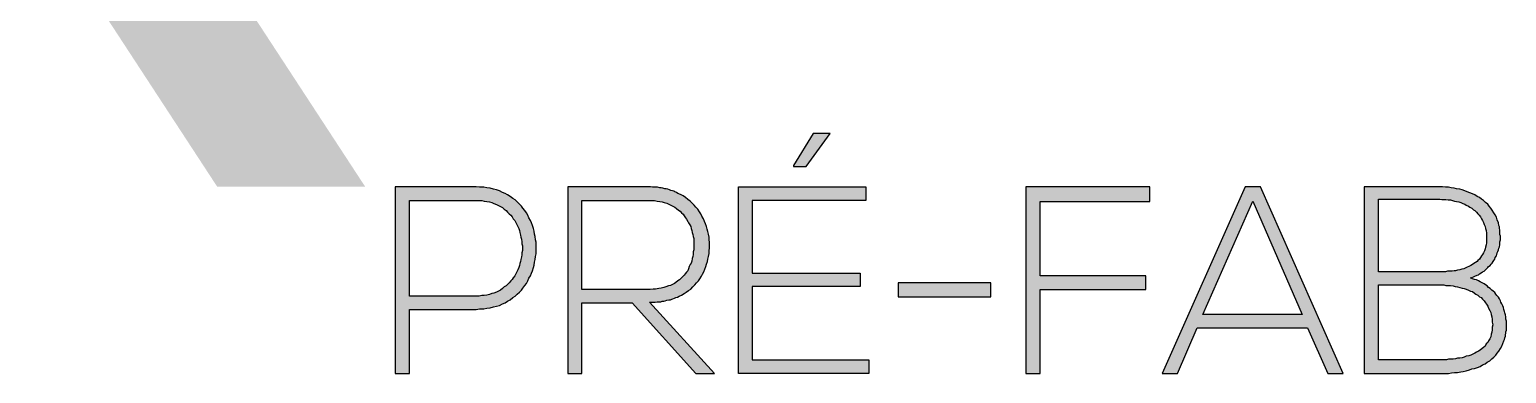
# Model space of a CAD drawing. Header units: centimetres. Extents: x 1658 to 19651, y 8082 to 11444.
# Drawn here: x 10583.3 to 10731.8, y 8581.4 to 8616 of the extents above; entities that cross this region are included whole.
import ezdxf
from ezdxf.enums import TextEntityAlignment as Align

# ---------------------------------------------------------------- set-up
doc = ezdxf.new("R2010")
doc.units = ezdxf.units.CM
doc.header["$LTSCALE"] = 50
doc.header["$MEASUREMENT"] = 0
doc.layers.add('FORMATO-PRECON', color=2, linetype='Continuous')
doc.styles.add('PRECON-ROMANS', font='romans.shx')

# ---------------------------------------------------------------- blocks, each defined once
blk = doc.blocks.new('CARIMBO')
at = {"linetype": 'Continuous', "true_color": 0x9c0000}
blk.add_hatch(color=14, dxfattribs=at).paths.add_polyline_path([(-1480.08, 346.8), (-1460.24, 346.8), (-1435.08, 308.34), (-1454.92, 308.34)])
at = {"linetype": 'Continuous', "true_color": 0x575854}
for points in [[(-1372.76, 315.5), (-1375.01, 315.5), (-1377.67, 311.2), (-1377.67, 311.07), (-1375.97, 311.07)], [(-1367.58, 285.16), (-1383.19, 285.16), (-1383.19, 294.98), (-1368.74, 294.98), (-1368.74, 296.75), (-1383.19, 296.75), (-1383.19, 306.5), (-1367.99, 306.5), (-1367.99, 308.34), (-1385.03, 308.34), (-1385.03, 283.32), (-1367.58, 283.32)], [(-1330.42, 296.41), (-1344.6, 296.41), (-1344.6, 306.36), (-1329.88, 306.36), (-1329.88, 308.34), (-1346.51, 308.34), (-1346.51, 283.32), (-1344.6, 283.32), (-1344.6, 294.57), (-1330.42, 294.57)], [(-1351.22, 295.45), (-1363.63, 295.45), (-1363.63, 293.61), (-1351.22, 293.61)]]:
    blk.add_hatch(color=251, dxfattribs=at).paths.add_polyline_path(points)
h = blk.add_hatch(color=251, dxfattribs=at)
h.paths.add_polyline_path([(-1415.99, 293), (-1415.65, 293.2), (-1415.31, 293.48), (-1414.97, 293.68), (-1414.69, 293.95), (-1414.42, 294.23), (-1414.15, 294.5), (-1413.94, 294.77), (-1413.67, 295.11), (-1413.47, 295.39), (-1413.26, 295.73), (-1413.13, 296.07), (-1412.92, 296.41), (-1412.78, 296.75), (-1412.65, 297.09), (-1412.51, 297.5), (-1412.44, 297.84), (-1412.38, 298.25), (-1412.31, 298.59), (-1412.24, 299), (-1412.17, 299.34), (-1412.17, 299.75), (-1412.17, 300.16), (-1412.17, 300.5), (-1412.17, 300.91), (-1412.24, 301.25), (-1412.31, 301.66), (-1412.38, 302), (-1412.44, 302.41), (-1412.51, 302.75), (-1412.65, 303.16), (-1412.78, 303.5), (-1412.92, 303.84), (-1413.13, 304.18), (-1413.26, 304.52), (-1413.47, 304.86), (-1413.67, 305.14), (-1413.94, 305.48), (-1414.15, 305.75), (-1414.42, 306.02), (-1414.69, 306.3), (-1414.97, 306.57), (-1415.31, 306.77), (-1415.65, 307.05), (-1415.99, 307.25), (-1416.33, 307.45), (-1416.67, 307.59), (-1417.08, 307.8), (-1417.49, 307.93), (-1417.9, 308), (-1418.31, 308.14), (-1418.78, 308.2), (-1419.19, 308.27), (-1419.74, 308.27), (-1420.22, 308.34), (-1420.56, 308.34), (-1420.9, 308.34), (-1421.24, 308.34), (-1421.58, 308.34), (-1421.92, 308.34), (-1422.26, 308.34), (-1422.53, 308.34), (-1422.88, 308.34), (-1423.22, 308.34), (-1423.56, 308.34), (-1423.9, 308.34), (-1424.24, 308.34), (-1424.58, 308.34), (-1424.92, 308.34), (-1425.26, 308.34), (-1425.6, 308.34), (-1425.94, 308.34), (-1426.28, 308.34), (-1426.63, 308.34), (-1426.97, 308.34), (-1427.31, 308.34), (-1427.65, 308.34), (-1427.99, 308.34), (-1428.33, 308.34), (-1428.67, 308.34), (-1429.01, 308.34), (-1429.35, 308.34), (-1429.69, 308.34), (-1430.03, 308.34), (-1430.38, 308.34), (-1430.72, 308.34), (-1431.06, 308.34), (-1431.06, 283.32), (-1429.15, 283.32), (-1429.15, 291.91), (-1420.22, 291.91), (-1419.74, 291.98), (-1419.19, 291.98), (-1418.78, 292.05), (-1418.31, 292.11), (-1417.9, 292.25), (-1417.49, 292.32), (-1417.08, 292.45), (-1416.67, 292.66), (-1416.33, 292.8)])
h.paths.add_polyline_path([(-1418.44, 293.89), (-1418.78, 293.82), (-1419.13, 293.75), (-1419.47, 293.75), (-1419.81, 293.68), (-1420.22, 293.68), (-1429.15, 293.68), (-1429.15, 306.5), (-1420.22, 306.5), (-1419.81, 306.5), (-1419.47, 306.5), (-1419.13, 306.43), (-1418.78, 306.36), (-1418.44, 306.3), (-1418.1, 306.23), (-1417.83, 306.09), (-1417.49, 305.95), (-1417.22, 305.82), (-1416.94, 305.68), (-1416.67, 305.55), (-1416.47, 305.34), (-1416.19, 305.14), (-1415.99, 304.93), (-1415.78, 304.73), (-1415.58, 304.52), (-1415.38, 304.32), (-1415.24, 304.05), (-1415.03, 303.84), (-1414.9, 303.57), (-1414.76, 303.3), (-1414.63, 303.02), (-1414.49, 302.75), (-1414.42, 302.48), (-1414.35, 302.2), (-1414.28, 301.86), (-1414.22, 301.59), (-1414.15, 301.32), (-1414.08, 300.98), (-1414.08, 300.7), (-1414.01, 300.43), (-1414.01, 300.09), (-1414.01, 299.82), (-1414.08, 299.48), (-1414.08, 299.2), (-1414.15, 298.93), (-1414.22, 298.59), (-1414.28, 298.32), (-1414.35, 298.05), (-1414.42, 297.77), (-1414.49, 297.5), (-1414.63, 297.23), (-1414.76, 296.95), (-1414.9, 296.68), (-1415.03, 296.41), (-1415.24, 296.14), (-1415.38, 295.93), (-1415.58, 295.73), (-1415.78, 295.45), (-1415.99, 295.25), (-1416.19, 295.05), (-1416.47, 294.91), (-1416.67, 294.7), (-1416.94, 294.5), (-1417.22, 294.36), (-1417.49, 294.23), (-1417.83, 294.09), (-1418.1, 294.02)], flags=16)
h = blk.add_hatch(color=251, dxfattribs=at)
h.paths.add_polyline_path([(-1394.44, 293.2), (-1394.17, 293.2), (-1393.97, 293.27), (-1393.83, 293.34), (-1393.63, 293.41), (-1393.22, 293.55), (-1393.01, 293.68), (-1392.67, 293.82), (-1392.33, 294.02), (-1392.06, 294.23), (-1391.72, 294.43), (-1391.44, 294.64), (-1391.17, 294.91), (-1390.9, 295.18), (-1390.69, 295.45), (-1390.42, 295.73), (-1390.22, 296), (-1390.01, 296.34), (-1389.88, 296.61), (-1389.67, 296.95), (-1389.53, 297.3), (-1389.4, 297.64), (-1389.33, 297.98), (-1389.19, 298.32), (-1389.13, 298.66), (-1389.06, 299), (-1388.99, 299.41), (-1388.99, 299.75), (-1388.92, 300.16), (-1388.92, 300.5), (-1388.92, 300.91), (-1388.99, 301.25), (-1388.99, 301.59), (-1389.06, 302), (-1389.13, 302.34), (-1389.26, 302.68), (-1389.33, 303.02), (-1389.47, 303.36), (-1389.6, 303.7), (-1389.74, 304.05), (-1389.94, 304.39), (-1390.08, 304.73), (-1390.28, 305), (-1390.49, 305.34), (-1390.76, 305.61), (-1390.97, 305.89), (-1391.24, 306.16), (-1391.51, 306.43), (-1391.85, 306.64), (-1392.13, 306.91), (-1392.47, 307.11), (-1392.81, 307.32), (-1393.15, 307.45), (-1393.35, 307.59), (-1393.56, 307.66), (-1393.69, 307.73), (-1393.9, 307.8), (-1394.1, 307.86), (-1394.31, 307.93), (-1394.72, 308.07), (-1394.92, 308.07), (-1395.19, 308.14), (-1395.4, 308.2), (-1395.6, 308.2), (-1395.88, 308.27), (-1396.08, 308.27), (-1396.28, 308.27), (-1396.56, 308.27), (-1396.83, 308.34), (-1397.03, 308.34), (-1397.38, 308.34), (-1397.72, 308.34), (-1398.06, 308.34), (-1398.4, 308.34), (-1398.74, 308.34), (-1399.08, 308.34), (-1399.42, 308.34), (-1399.76, 308.34), (-1400.1, 308.34), (-1400.44, 308.34), (-1400.78, 308.34), (-1401.13, 308.34), (-1401.47, 308.34), (-1401.81, 308.34), (-1402.15, 308.34), (-1402.49, 308.34), (-1402.83, 308.34), (-1403.17, 308.34), (-1403.51, 308.34), (-1403.85, 308.34), (-1404.19, 308.34), (-1404.53, 308.34), (-1404.88, 308.34), (-1405.22, 308.34), (-1405.56, 308.34), (-1405.9, 308.34), (-1406.24, 308.34), (-1406.58, 308.34), (-1406.92, 308.34), (-1407.26, 308.34), (-1407.6, 308.34), (-1407.94, 308.34), (-1407.94, 283.32), (-1406.03, 283.32), (-1406.03, 292.8), (-1399.28, 292.8), (-1390.76, 283.32), (-1388.24, 283.32), (-1396.97, 292.86), (-1396.69, 292.86), (-1396.22, 292.86), (-1395.94, 292.93), (-1395.74, 292.93), (-1395.47, 292.93), (-1395.26, 293), (-1395.06, 293), (-1394.85, 293.07)])
h.paths.add_polyline_path([(-1406.03, 294.57), (-1406.03, 306.5), (-1397.03, 306.5), (-1396.69, 306.5), (-1396.28, 306.5), (-1395.94, 306.43), (-1395.6, 306.36), (-1395.26, 306.3), (-1394.99, 306.23), (-1394.65, 306.16), (-1394.37, 306.02), (-1394.1, 305.89), (-1393.83, 305.75), (-1393.56, 305.61), (-1393.35, 305.41), (-1393.08, 305.2), (-1392.88, 305.07), (-1392.67, 304.86), (-1392.47, 304.66), (-1392.33, 304.45), (-1392.13, 304.18), (-1391.99, 303.98), (-1391.85, 303.7), (-1391.72, 303.5), (-1391.58, 303.23), (-1391.44, 303.02), (-1391.38, 302.75), (-1391.31, 302.48), (-1391.24, 302.2), (-1391.17, 301.93), (-1391.1, 301.66), (-1391.03, 301.39), (-1391.03, 301.11), (-1391.03, 300.84), (-1391.03, 300.57), (-1391.03, 300.23), (-1391.03, 299.89), (-1391.1, 299.61), (-1391.1, 299.27), (-1391.17, 299), (-1391.24, 298.73), (-1391.31, 298.39), (-1391.38, 298.11), (-1391.51, 297.91), (-1391.65, 297.64), (-1391.72, 297.36), (-1391.85, 297.09), (-1391.99, 296.89), (-1392.19, 296.68), (-1392.33, 296.48), (-1392.53, 296.27), (-1392.74, 296.07), (-1392.94, 295.86), (-1393.15, 295.73), (-1393.42, 295.52), (-1393.63, 295.39), (-1393.9, 295.25), (-1394.17, 295.11), (-1394.44, 295.05), (-1394.78, 294.91), (-1395.06, 294.84), (-1395.4, 294.77), (-1395.74, 294.7), (-1396.15, 294.64), (-1396.49, 294.64), (-1396.9, 294.57), (-1397.03, 294.57), (-1397.24, 294.57)], flags=16)
h = blk.add_hatch(color=251, dxfattribs=at)
h.paths.add_polyline_path([(-1315.08, 308.34), (-1317.13, 308.34), (-1328.24, 283.32), (-1326.19, 283.32), (-1323.53, 289.45), (-1308.74, 289.45), (-1306.01, 283.32), (-1303.97, 283.32)])
h.paths.add_polyline_path([(-1322.78, 291.23), (-1316.1, 306.43), (-1309.49, 291.23)], flags=16)
h = blk.add_hatch(color=251, dxfattribs=at)
h.paths.add_polyline_path([(-1286.92, 296.14), (-1286.72, 296.2), (-1286.31, 296.34), (-1286.03, 296.48), (-1285.83, 296.55), (-1285.69, 296.68), (-1285.49, 296.82), (-1285.28, 296.95), (-1285.08, 297.02), (-1284.94, 297.16), (-1284.74, 297.36), (-1284.6, 297.5), (-1284.47, 297.64), (-1284.26, 297.77), (-1284.13, 297.98), (-1283.99, 298.11), (-1283.85, 298.32), (-1283.78, 298.45), (-1283.65, 298.66), (-1283.58, 298.86), (-1283.44, 299.07), (-1283.38, 299.27), (-1283.31, 299.48), (-1283.24, 299.68), (-1283.17, 299.89), (-1283.03, 300.3), (-1282.97, 300.57), (-1282.97, 300.77), (-1282.97, 300.98), (-1282.9, 301.25), (-1282.9, 301.45), (-1282.9, 301.73), (-1282.97, 301.93), (-1282.97, 302.14), (-1282.97, 302.55), (-1283.03, 302.75), (-1283.03, 302.95), (-1283.1, 303.16), (-1283.17, 303.5), (-1283.31, 303.91), (-1283.44, 304.25), (-1283.58, 304.59), (-1283.78, 304.86), (-1283.99, 305.2), (-1284.19, 305.48), (-1284.4, 305.75), (-1284.6, 306.02), (-1284.88, 306.23), (-1285.15, 306.5), (-1285.42, 306.7), (-1285.69, 306.91), (-1286.03, 307.05), (-1286.31, 307.25), (-1286.65, 307.39), (-1286.99, 307.52), (-1287.33, 307.66), (-1287.67, 307.8), (-1288.01, 307.93), (-1288.35, 308), (-1288.76, 308.07), (-1289.1, 308.14), (-1289.51, 308.2), (-1289.85, 308.27), (-1290.26, 308.27), (-1290.67, 308.34), (-1291.01, 308.34), (-1291.35, 308.34), (-1291.69, 308.34), (-1292.03, 308.34), (-1292.38, 308.34), (-1292.72, 308.34), (-1292.99, 308.34), (-1293.33, 308.34), (-1293.67, 308.34), (-1293.94, 308.34), (-1294.28, 308.34), (-1294.56, 308.34), (-1294.9, 308.34), (-1295.17, 308.34), (-1295.51, 308.34), (-1295.78, 308.34), (-1296.13, 308.34), (-1296.4, 308.34), (-1296.74, 308.34), (-1297.01, 308.34), (-1297.35, 308.34), (-1297.63, 308.34), (-1297.97, 308.34), (-1298.31, 308.34), (-1298.58, 308.34), (-1298.92, 308.34), (-1299.19, 308.34), (-1299.53, 308.34), (-1299.88, 308.34), (-1300.22, 308.34), (-1300.49, 308.34), (-1300.83, 308.34), (-1301.17, 308.34), (-1301.17, 283.32), (-1300.83, 283.32), (-1300.49, 283.32), (-1300.15, 283.32), (-1299.88, 283.32), (-1299.53, 283.32), (-1299.19, 283.32), (-1298.92, 283.32), (-1298.58, 283.32), (-1298.24, 283.32), (-1297.97, 283.32), (-1297.63, 283.32), (-1297.35, 283.32), (-1297.01, 283.32), (-1296.74, 283.32), (-1296.4, 283.32), (-1296.13, 283.32), (-1295.78, 283.32), (-1295.51, 283.32), (-1295.17, 283.32), (-1294.9, 283.32), (-1294.56, 283.32), (-1294.28, 283.32), (-1293.94, 283.32), (-1293.67, 283.32), (-1293.33, 283.32), (-1292.99, 283.32), (-1292.72, 283.32), (-1292.38, 283.32), (-1292.03, 283.32), (-1291.69, 283.32), (-1291.35, 283.32), (-1291.01, 283.32), (-1290.67, 283.32), (-1290.26, 283.32), (-1289.85, 283.32), (-1289.44, 283.39), (-1289.03, 283.45), (-1288.63, 283.45), (-1288.22, 283.52), (-1287.88, 283.59), (-1287.47, 283.66), (-1287.06, 283.8), (-1286.72, 283.93), (-1286.38, 284), (-1285.97, 284.14), (-1285.63, 284.27), (-1285.28, 284.48), (-1284.94, 284.61), (-1284.67, 284.82), (-1284.33, 285.02), (-1284.06, 285.3), (-1283.78, 285.5), (-1283.51, 285.77), (-1283.31, 286.05), (-1283.1, 286.32), (-1282.9, 286.66), (-1282.69, 287), (-1282.56, 287.34), (-1282.42, 287.68), (-1282.35, 287.89), (-1282.22, 288.3), (-1282.22, 288.5), (-1282.15, 288.7), (-1282.15, 288.91), (-1282.08, 289.11), (-1282.08, 289.39), (-1282.08, 289.59), (-1282.08, 289.86), (-1282.08, 290.34), (-1282.15, 290.61), (-1282.15, 290.89), (-1282.22, 291.16), (-1282.28, 291.43), (-1282.35, 291.64), (-1282.42, 291.91), (-1282.49, 292.18), (-1282.56, 292.39), (-1282.69, 292.66), (-1282.83, 292.86), (-1282.9, 293.07), (-1283.03, 293.34), (-1283.17, 293.55), (-1283.38, 293.75), (-1283.51, 293.95), (-1283.65, 294.16), (-1283.85, 294.36), (-1284.06, 294.5), (-1284.26, 294.7), (-1284.47, 294.84), (-1284.67, 295.05), (-1284.88, 295.18), (-1285.08, 295.32), (-1285.35, 295.45), (-1285.63, 295.59), (-1285.83, 295.73), (-1286.1, 295.86), (-1286.38, 295.93), (-1286.65, 296)])
h.paths.add_polyline_path([(-1295.58, 295.18), (-1295.31, 295.18), (-1295.03, 295.18), (-1294.76, 295.18), (-1294.49, 295.18), (-1294.28, 295.18), (-1294.01, 295.18), (-1293.74, 295.18), (-1293.47, 295.18), (-1293.19, 295.18), (-1292.92, 295.18), (-1292.72, 295.18), (-1292.44, 295.18), (-1292.17, 295.18), (-1291.9, 295.18), (-1291.63, 295.18), (-1291.35, 295.18), (-1291.08, 295.18), (-1290.81, 295.18), (-1290.47, 295.18), (-1290.19, 295.11), (-1289.85, 295.11), (-1289.58, 295.11), (-1289.24, 295.05), (-1288.97, 294.98), (-1288.63, 294.91), (-1288.35, 294.84), (-1288.01, 294.77), (-1287.74, 294.7), (-1287.47, 294.64), (-1287.19, 294.5), (-1286.92, 294.36), (-1286.65, 294.3), (-1286.38, 294.09), (-1286.17, 293.95), (-1285.9, 293.82), (-1285.69, 293.61), (-1285.49, 293.48), (-1285.28, 293.27), (-1285.08, 293.07), (-1284.88, 292.8), (-1284.74, 292.59), (-1284.6, 292.32), (-1284.47, 292.05), (-1284.33, 291.77), (-1284.19, 291.5), (-1284.13, 291.23), (-1284.06, 290.89), (-1283.99, 290.55), (-1283.99, 290.2), (-1283.92, 289.86), (-1283.99, 289.52), (-1283.99, 289.18), (-1284.06, 288.84), (-1284.13, 288.57), (-1284.19, 288.23), (-1284.33, 287.95), (-1284.47, 287.68), (-1284.6, 287.48), (-1284.81, 287.27), (-1284.94, 287), (-1285.15, 286.8), (-1285.35, 286.66), (-1285.63, 286.45), (-1285.83, 286.32), (-1286.1, 286.18), (-1286.31, 286.05), (-1286.58, 285.91), (-1286.85, 285.77), (-1287.12, 285.7), (-1287.47, 285.64), (-1287.74, 285.5), (-1288.01, 285.43), (-1288.35, 285.36), (-1288.63, 285.36), (-1288.9, 285.3), (-1289.24, 285.23), (-1289.51, 285.23), (-1289.85, 285.23), (-1290.13, 285.16), (-1290.47, 285.16), (-1290.74, 285.16), (-1291.01, 285.16), (-1299.26, 285.16), (-1299.26, 295.18), (-1298.99, 295.18), (-1298.72, 295.18), (-1298.44, 295.18), (-1298.17, 295.18), (-1297.9, 295.18), (-1297.63, 295.18), (-1297.35, 295.18), (-1297.08, 295.18), (-1296.88, 295.18), (-1296.6, 295.18), (-1296.33, 295.18), (-1296.06, 295.18), (-1295.78, 295.18)], flags=16)
h.paths.add_polyline_path([(-1299.26, 296.95), (-1299.26, 306.7), (-1291.01, 306.7), (-1290.74, 306.64), (-1290.47, 306.64), (-1290.19, 306.64), (-1289.92, 306.57), (-1289.58, 306.57), (-1289.31, 306.5), (-1289.03, 306.43), (-1288.76, 306.36), (-1288.49, 306.3), (-1288.22, 306.23), (-1287.94, 306.09), (-1287.67, 306.02), (-1287.47, 305.89), (-1287.19, 305.75), (-1286.99, 305.61), (-1286.72, 305.48), (-1286.51, 305.27), (-1286.31, 305.14), (-1286.1, 304.93), (-1285.9, 304.73), (-1285.76, 304.52), (-1285.56, 304.32), (-1285.42, 304.05), (-1285.28, 303.84), (-1285.15, 303.57), (-1285.08, 303.3), (-1284.94, 303.02), (-1284.88, 302.75), (-1284.81, 302.48), (-1284.74, 302.14), (-1284.74, 301.8), (-1284.74, 301.45), (-1284.74, 301.18), (-1284.74, 300.84), (-1284.81, 300.57), (-1284.88, 300.23), (-1284.94, 300.02), (-1285.01, 299.75), (-1285.15, 299.48), (-1285.28, 299.27), (-1285.42, 299.07), (-1285.56, 298.86), (-1285.69, 298.66), (-1285.9, 298.45), (-1286.03, 298.32), (-1286.24, 298.18), (-1286.44, 298.05), (-1286.65, 297.91), (-1286.85, 297.77), (-1287.12, 297.64), (-1287.33, 297.57), (-1287.6, 297.43), (-1287.81, 297.36), (-1288.08, 297.3), (-1288.35, 297.23), (-1288.63, 297.16), (-1288.9, 297.09), (-1289.1, 297.09), (-1289.38, 297.02), (-1289.72, 297.02), (-1289.99, 297.02), (-1290.26, 296.95), (-1290.53, 296.95), (-1290.81, 296.95)], flags=16)
at = {"color": 251, "linetype": 'Continuous', "true_color": 0x575854}
for points in [[(-1375.97, 311.07), (-1372.76, 315.5), (-1372.76, 315.5), (-1375.01, 315.5), (-1377.67, 311.2), (-1377.67, 311.07), (-1375.97, 311.07)], [(-1420.22, 291.91), (-1419.74, 291.98), (-1419.19, 291.98), (-1418.78, 292.05), (-1418.31, 292.11), (-1417.9, 292.25), (-1417.49, 292.32), (-1417.08, 292.45), (-1416.67, 292.66), (-1416.33, 292.8), (-1415.99, 293), (-1415.65, 293.2), (-1415.31, 293.48), (-1414.97, 293.68), (-1414.69, 293.95), (-1414.42, 294.23), (-1414.15, 294.5), (-1413.94, 294.77), (-1413.67, 295.11), (-1413.47, 295.39), (-1413.26, 295.73), (-1413.13, 296.07), (-1412.92, 296.41), (-1412.78, 296.75), (-1412.65, 297.09), (-1412.51, 297.5), (-1412.44, 297.84), (-1412.38, 298.25), (-1412.31, 298.59), (-1412.24, 299), (-1412.17, 299.34), (-1412.17, 299.75), (-1412.17, 300.16), (-1412.17, 300.5), (-1412.17, 300.91), (-1412.24, 301.25), (-1412.31, 301.66), (-1412.38, 302), (-1412.44, 302.41), (-1412.51, 302.75), (-1412.65, 303.16), (-1412.78, 303.5), (-1412.92, 303.84), (-1413.13, 304.18), (-1413.26, 304.52), (-1413.47, 304.86), (-1413.67, 305.14), (-1413.94, 305.48), (-1414.15, 305.75), (-1414.42, 306.02), (-1414.69, 306.3), (-1414.97, 306.57), (-1415.31, 306.77), (-1415.65, 307.05), (-1415.99, 307.25), (-1416.33, 307.45), (-1416.67, 307.59), (-1417.08, 307.8), (-1417.49, 307.93), (-1417.9, 308), (-1418.31, 308.14), (-1418.78, 308.2), (-1419.19, 308.27), (-1419.74, 308.27), (-1420.22, 308.34), (-1420.56, 308.34), (-1420.9, 308.34), (-1421.24, 308.34), (-1421.58, 308.34), (-1421.92, 308.34), (-1422.26, 308.34), (-1422.53, 308.34), (-1422.88, 308.34), (-1423.22, 308.34), (-1423.56, 308.34), (-1423.9, 308.34), (-1424.24, 308.34), (-1424.58, 308.34), (-1424.92, 308.34), (-1425.26, 308.34), (-1425.6, 308.34), (-1425.94, 308.34), (-1426.28, 308.34), (-1426.63, 308.34), (-1426.97, 308.34), (-1427.31, 308.34), (-1427.65, 308.34), (-1427.99, 308.34), (-1428.33, 308.34), (-1428.67, 308.34), (-1429.01, 308.34), (-1429.35, 308.34), (-1429.69, 308.34), (-1430.03, 308.34), (-1430.38, 308.34), (-1430.72, 308.34), (-1431.06, 308.34), (-1431.06, 283.32), (-1429.15, 283.32), (-1429.15, 291.91), (-1420.22, 291.91)], [(-1396.97, 292.86), (-1396.69, 292.86), (-1396.42, 292.86), (-1396.22, 292.86), (-1395.94, 292.93), (-1395.74, 292.93), (-1395.47, 292.93), (-1395.26, 293), (-1395.06, 293), (-1394.85, 293.07), (-1394.65, 293.14), (-1394.37, 293.2), (-1394.17, 293.2), (-1393.97, 293.27), (-1393.83, 293.34), (-1393.63, 293.41), (-1393.42, 293.48), (-1393.22, 293.55), (-1393.01, 293.68), (-1392.67, 293.82), (-1392.33, 294.02), (-1392.06, 294.23), (-1391.72, 294.43), (-1391.44, 294.64), (-1391.17, 294.91), (-1390.9, 295.18), (-1390.69, 295.45), (-1390.42, 295.73), (-1390.22, 296), (-1390.01, 296.34), (-1389.88, 296.61), (-1389.67, 296.95), (-1389.53, 297.3), (-1389.4, 297.64), (-1389.33, 297.98), (-1389.19, 298.32), (-1389.13, 298.66), (-1389.06, 299), (-1388.99, 299.41), (-1388.99, 299.75), (-1388.92, 300.16), (-1388.92, 300.5), (-1388.92, 300.91), (-1388.99, 301.25), (-1388.99, 301.59), (-1389.06, 302), (-1389.13, 302.34), (-1389.26, 302.68), (-1389.33, 303.02), (-1389.47, 303.36), (-1389.6, 303.7), (-1389.74, 304.05), (-1389.94, 304.39), (-1390.08, 304.73), (-1390.28, 305), (-1390.49, 305.34), (-1390.76, 305.61), (-1390.97, 305.89), (-1391.24, 306.16), (-1391.51, 306.43), (-1391.85, 306.64), (-1392.13, 306.91), (-1392.47, 307.11), (-1392.81, 307.32), (-1393.15, 307.45), (-1393.35, 307.59), (-1393.56, 307.66), (-1393.69, 307.73), (-1393.9, 307.8), (-1394.1, 307.86), (-1394.31, 307.93), (-1394.51, 308), (-1394.72, 308.07), (-1394.92, 308.07), (-1395.19, 308.14), (-1395.4, 308.2), (-1395.6, 308.2), (-1395.88, 308.27), (-1396.08, 308.27), (-1396.28, 308.27), (-1396.56, 308.27), (-1396.83, 308.34), (-1397.03, 308.34), (-1397.38, 308.34), (-1397.72, 308.34), (-1398.06, 308.34), (-1398.4, 308.34), (-1398.74, 308.34), (-1399.08, 308.34), (-1399.42, 308.34), (-1399.76, 308.34), (-1400.1, 308.34), (-1400.44, 308.34), (-1400.78, 308.34), (-1401.13, 308.34), (-1401.47, 308.34), (-1401.81, 308.34), (-1402.15, 308.34), (-1402.49, 308.34), (-1402.83, 308.34), (-1403.17, 308.34), (-1403.51, 308.34), (-1403.85, 308.34), (-1404.19, 308.34), (-1404.53, 308.34), (-1404.88, 308.34), (-1405.22, 308.34), (-1405.56, 308.34), (-1405.9, 308.34), (-1406.24, 308.34), (-1406.58, 308.34), (-1406.92, 308.34), (-1407.26, 308.34), (-1407.6, 308.34), (-1407.94, 308.34), (-1407.94, 283.32), (-1406.03, 283.32), (-1406.03, 292.8), (-1399.28, 292.8), (-1390.76, 283.32), (-1388.24, 283.32), (-1396.97, 292.86)], [(-1383.19, 296.75), (-1368.74, 296.75), (-1368.74, 294.98), (-1383.19, 294.98), (-1383.19, 285.16), (-1367.58, 285.16), (-1367.58, 283.32), (-1385.03, 283.32), (-1385.03, 308.34), (-1367.99, 308.34), (-1367.99, 306.5), (-1383.19, 306.5), (-1383.19, 296.75)], [(-1344.6, 306.36), (-1329.88, 306.36), (-1329.88, 308.34), (-1346.51, 308.34), (-1346.51, 283.32), (-1344.6, 283.32), (-1344.6, 294.57), (-1330.42, 294.57), (-1330.42, 296.41), (-1344.6, 296.41), (-1344.6, 306.36)], [(-1303.97, 283.32), (-1315.08, 308.34), (-1317.13, 308.34), (-1328.24, 283.32), (-1326.19, 283.32), (-1323.53, 289.45), (-1308.74, 289.45), (-1306.01, 283.32), (-1303.97, 283.32)], [(-1291.01, 308.34), (-1291.35, 308.34), (-1291.69, 308.34), (-1292.03, 308.34), (-1292.38, 308.34), (-1292.72, 308.34), (-1292.99, 308.34), (-1293.33, 308.34), (-1293.67, 308.34), (-1293.94, 308.34), (-1294.28, 308.34), (-1294.56, 308.34), (-1294.9, 308.34), (-1295.17, 308.34), (-1295.51, 308.34), (-1295.78, 308.34), (-1296.13, 308.34), (-1296.4, 308.34), (-1296.74, 308.34), (-1297.01, 308.34), (-1297.35, 308.34), (-1297.63, 308.34), (-1297.97, 308.34), (-1298.31, 308.34), (-1298.58, 308.34), (-1298.92, 308.34), (-1299.19, 308.34), (-1299.53, 308.34), (-1299.88, 308.34), (-1300.22, 308.34), (-1300.49, 308.34), (-1300.83, 308.34), (-1301.17, 308.34), (-1301.17, 283.32), (-1300.83, 283.32), (-1300.49, 283.32), (-1300.15, 283.32), (-1299.88, 283.32), (-1299.53, 283.32), (-1299.19, 283.32), (-1298.92, 283.32), (-1298.58, 283.32), (-1298.24, 283.32), (-1297.97, 283.32), (-1297.63, 283.32), (-1297.35, 283.32), (-1297.01, 283.32), (-1296.74, 283.32), (-1296.4, 283.32), (-1296.13, 283.32), (-1295.78, 283.32), (-1295.51, 283.32), (-1295.17, 283.32), (-1294.9, 283.32), (-1294.56, 283.32), (-1294.28, 283.32), (-1293.94, 283.32), (-1293.67, 283.32), (-1293.33, 283.32), (-1292.99, 283.32), (-1292.72, 283.32), (-1292.38, 283.32), (-1292.03, 283.32), (-1291.69, 283.32), (-1291.35, 283.32), (-1291.01, 283.32), (-1290.67, 283.32), (-1290.26, 283.32), (-1289.85, 283.32), (-1289.44, 283.39), (-1289.03, 283.45), (-1288.63, 283.45), (-1288.22, 283.52), (-1287.88, 283.59), (-1287.47, 283.66), (-1287.06, 283.8), (-1286.72, 283.93), (-1286.38, 284), (-1285.97, 284.14), (-1285.63, 284.27), (-1285.28, 284.48), (-1284.94, 284.61), (-1284.67, 284.82), (-1284.33, 285.02), (-1284.06, 285.3), (-1283.78, 285.5), (-1283.51, 285.77), (-1283.31, 286.05), (-1283.1, 286.32), (-1282.9, 286.66), (-1282.69, 287), (-1282.56, 287.34), (-1282.42, 287.68), (-1282.35, 287.89), (-1282.28, 288.09), (-1282.22, 288.3), (-1282.22, 288.5), (-1282.15, 288.7), (-1282.15, 288.91), (-1282.08, 289.11), (-1282.08, 289.39), (-1282.08, 289.59), (-1282.08, 289.86), (-1282.08, 290.14), (-1282.08, 290.34), (-1282.15, 290.61), (-1282.15, 290.89), (-1282.22, 291.16), (-1282.28, 291.43), (-1282.35, 291.64), (-1282.42, 291.91), (-1282.49, 292.18), (-1282.56, 292.39), (-1282.69, 292.66), (-1282.83, 292.86), (-1282.9, 293.07), (-1283.03, 293.34), (-1283.17, 293.55), (-1283.38, 293.75), (-1283.51, 293.95), (-1283.65, 294.16), (-1283.85, 294.36), (-1284.06, 294.5), (-1284.26, 294.7), (-1284.47, 294.84), (-1284.67, 295.05), (-1284.88, 295.18), (-1285.08, 295.32), (-1285.35, 295.45), (-1285.63, 295.59), (-1285.83, 295.73), (-1286.1, 295.86), (-1286.38, 295.93), (-1286.65, 296), (-1286.92, 296.14), (-1286.72, 296.2), (-1286.51, 296.27), (-1286.31, 296.34), (-1286.03, 296.48), (-1285.83, 296.55), (-1285.69, 296.68), (-1285.49, 296.82), (-1285.28, 296.95), (-1285.08, 297.02), (-1284.94, 297.16), (-1284.74, 297.36), (-1284.6, 297.5), (-1284.47, 297.64), (-1284.26, 297.77), (-1284.13, 297.98), (-1283.99, 298.11), (-1283.85, 298.32), (-1283.78, 298.45), (-1283.65, 298.66), (-1283.58, 298.86), (-1283.44, 299.07), (-1283.38, 299.27), (-1283.31, 299.48), (-1283.24, 299.68), (-1283.17, 299.89), (-1283.1, 300.09), (-1283.03, 300.3), (-1282.97, 300.57), (-1282.97, 300.77), (-1282.97, 300.98), (-1282.9, 301.25), (-1282.9, 301.45), (-1282.9, 301.73), (-1282.97, 301.93), (-1282.97, 302.14), (-1282.97, 302.34), (-1282.97, 302.55), (-1283.03, 302.75), (-1283.03, 302.95), (-1283.1, 303.16), (-1283.17, 303.5), (-1283.31, 303.91), (-1283.44, 304.25), (-1283.58, 304.59), (-1283.78, 304.86), (-1283.99, 305.2), (-1284.19, 305.48), (-1284.4, 305.75), (-1284.6, 306.02), (-1284.88, 306.23), (-1285.15, 306.5), (-1285.42, 306.7), (-1285.69, 306.91), (-1286.03, 307.05), (-1286.31, 307.25), (-1286.65, 307.39), (-1286.99, 307.52), (-1287.33, 307.66), (-1287.67, 307.8), (-1288.01, 307.93), (-1288.35, 308), (-1288.76, 308.07), (-1289.1, 308.14), (-1289.51, 308.2), (-1289.85, 308.27), (-1290.26, 308.27), (-1290.67, 308.34), (-1291.01, 308.34)], [(-1420.22, 306.5), (-1419.81, 306.5), (-1419.47, 306.5), (-1419.13, 306.43), (-1418.78, 306.36), (-1418.44, 306.3), (-1418.1, 306.23), (-1417.83, 306.09), (-1417.49, 305.95), (-1417.22, 305.82), (-1416.94, 305.68), (-1416.67, 305.55), (-1416.47, 305.34), (-1416.19, 305.14), (-1415.99, 304.93), (-1415.78, 304.73), (-1415.58, 304.52), (-1415.38, 304.32), (-1415.24, 304.05), (-1415.03, 303.84), (-1414.9, 303.57), (-1414.76, 303.3), (-1414.63, 303.02), (-1414.49, 302.75), (-1414.42, 302.48), (-1414.35, 302.2), (-1414.28, 301.86), (-1414.22, 301.59), (-1414.15, 301.32), (-1414.08, 300.98), (-1414.08, 300.7), (-1414.01, 300.43), (-1414.01, 300.09), (-1414.01, 299.82), (-1414.08, 299.48), (-1414.08, 299.2), (-1414.15, 298.93), (-1414.22, 298.59), (-1414.28, 298.32), (-1414.35, 298.05), (-1414.42, 297.77), (-1414.49, 297.5), (-1414.63, 297.23), (-1414.76, 296.95), (-1414.9, 296.68), (-1415.03, 296.41), (-1415.24, 296.14), (-1415.38, 295.93), (-1415.58, 295.73), (-1415.78, 295.45), (-1415.99, 295.25), (-1416.19, 295.05), (-1416.47, 294.91), (-1416.67, 294.7), (-1416.94, 294.5), (-1417.22, 294.36), (-1417.49, 294.23), (-1417.83, 294.09), (-1418.1, 294.02), (-1418.44, 293.89), (-1418.78, 293.82), (-1419.13, 293.75), (-1419.47, 293.75), (-1419.81, 293.68), (-1420.22, 293.68), (-1429.15, 293.68), (-1429.15, 306.5), (-1420.22, 306.5)], [(-1406.03, 306.5), (-1397.03, 306.5), (-1396.69, 306.5), (-1396.28, 306.5), (-1395.94, 306.43), (-1395.6, 306.36), (-1395.26, 306.3), (-1394.99, 306.23), (-1394.65, 306.16), (-1394.37, 306.02), (-1394.1, 305.89), (-1393.83, 305.75), (-1393.56, 305.61), (-1393.35, 305.41), (-1393.08, 305.2), (-1392.88, 305.07), (-1392.67, 304.86), (-1392.47, 304.66), (-1392.33, 304.45), (-1392.13, 304.18), (-1391.99, 303.98), (-1391.85, 303.7), (-1391.72, 303.5), (-1391.58, 303.23), (-1391.44, 303.02), (-1391.38, 302.75), (-1391.31, 302.48), (-1391.24, 302.2), (-1391.17, 301.93), (-1391.1, 301.66), (-1391.03, 301.39), (-1391.03, 301.11), (-1391.03, 300.84), (-1391.03, 300.57), (-1391.03, 300.23), (-1391.03, 299.89), (-1391.1, 299.61), (-1391.1, 299.27), (-1391.17, 299), (-1391.24, 298.73), (-1391.31, 298.39), (-1391.38, 298.11), (-1391.51, 297.91), (-1391.65, 297.64), (-1391.72, 297.36), (-1391.85, 297.09), (-1391.99, 296.89), (-1392.19, 296.68), (-1392.33, 296.48), (-1392.53, 296.27), (-1392.74, 296.07), (-1392.94, 295.86), (-1393.15, 295.73), (-1393.42, 295.52), (-1393.63, 295.39), (-1393.9, 295.25), (-1394.17, 295.11), (-1394.44, 295.05), (-1394.78, 294.91), (-1395.06, 294.84), (-1395.4, 294.77), (-1395.74, 294.7), (-1396.15, 294.64), (-1396.49, 294.64), (-1396.9, 294.57), (-1397.03, 294.57), (-1397.24, 294.57), (-1406.03, 294.57), (-1406.03, 306.5)], [(-1322.78, 291.23), (-1316.1, 306.43), (-1309.49, 291.23), (-1322.78, 291.23)], [(-1299.26, 306.7), (-1291.01, 306.7), (-1290.74, 306.64), (-1290.47, 306.64), (-1290.19, 306.64), (-1289.92, 306.57), (-1289.58, 306.57), (-1289.31, 306.5), (-1289.03, 306.43), (-1288.76, 306.36), (-1288.49, 306.3), (-1288.22, 306.23), (-1287.94, 306.09), (-1287.67, 306.02), (-1287.47, 305.89), (-1287.19, 305.75), (-1286.99, 305.61), (-1286.72, 305.48), (-1286.51, 305.27), (-1286.31, 305.14), (-1286.1, 304.93), (-1285.9, 304.73), (-1285.76, 304.52), (-1285.56, 304.32), (-1285.42, 304.05), (-1285.28, 303.84), (-1285.15, 303.57), (-1285.08, 303.3), (-1284.94, 303.02), (-1284.88, 302.75), (-1284.81, 302.48), (-1284.74, 302.14), (-1284.74, 301.8), (-1284.74, 301.45), (-1284.74, 301.18), (-1284.74, 300.84), (-1284.81, 300.57), (-1284.88, 300.23), (-1284.94, 300.02), (-1285.01, 299.75), (-1285.15, 299.48), (-1285.28, 299.27), (-1285.42, 299.07), (-1285.56, 298.86), (-1285.69, 298.66), (-1285.9, 298.45), (-1286.03, 298.32), (-1286.24, 298.18), (-1286.44, 298.05), (-1286.65, 297.91), (-1286.85, 297.77), (-1287.12, 297.64), (-1287.33, 297.57), (-1287.6, 297.43), (-1287.81, 297.36), (-1288.08, 297.3), (-1288.35, 297.23), (-1288.63, 297.16), (-1288.9, 297.09), (-1289.1, 297.09), (-1289.38, 297.02), (-1289.72, 297.02), (-1289.99, 297.02), (-1290.26, 296.95), (-1290.53, 296.95), (-1290.81, 296.95), (-1299.26, 296.95), (-1299.26, 306.7)], [(-1363.63, 293.61), (-1351.22, 293.61), (-1351.22, 295.45), (-1363.63, 295.45), (-1363.63, 293.61)], [(-1299.26, 295.18), (-1298.99, 295.18), (-1298.72, 295.18), (-1298.44, 295.18), (-1298.17, 295.18), (-1297.9, 295.18), (-1297.63, 295.18), (-1297.35, 295.18), (-1297.08, 295.18), (-1296.88, 295.18), (-1296.6, 295.18), (-1296.33, 295.18), (-1296.06, 295.18), (-1295.78, 295.18), (-1295.58, 295.18), (-1295.31, 295.18), (-1295.03, 295.18), (-1294.76, 295.18), (-1294.49, 295.18), (-1294.28, 295.18), (-1294.01, 295.18), (-1293.74, 295.18), (-1293.47, 295.18), (-1293.19, 295.18), (-1292.92, 295.18), (-1292.72, 295.18), (-1292.44, 295.18), (-1292.17, 295.18), (-1291.9, 295.18), (-1291.63, 295.18), (-1291.35, 295.18), (-1291.08, 295.18), (-1290.81, 295.18), (-1290.47, 295.18), (-1290.19, 295.11), (-1289.85, 295.11), (-1289.58, 295.11), (-1289.24, 295.05), (-1288.97, 294.98), (-1288.63, 294.91), (-1288.35, 294.84), (-1288.01, 294.77), (-1287.74, 294.7), (-1287.47, 294.64), (-1287.19, 294.5), (-1286.92, 294.36), (-1286.65, 294.3), (-1286.38, 294.09), (-1286.17, 293.95), (-1285.9, 293.82), (-1285.69, 293.61), (-1285.49, 293.48), (-1285.28, 293.27), (-1285.08, 293.07), (-1284.88, 292.8), (-1284.74, 292.59), (-1284.6, 292.32), (-1284.47, 292.05), (-1284.33, 291.77), (-1284.19, 291.5), (-1284.13, 291.23), (-1284.06, 290.89), (-1283.99, 290.55), (-1283.99, 290.2), (-1283.92, 289.86), (-1283.99, 289.52), (-1283.99, 289.18), (-1284.06, 288.84), (-1284.13, 288.57), (-1284.19, 288.23), (-1284.33, 287.95), (-1284.47, 287.68), (-1284.6, 287.48), (-1284.81, 287.27), (-1284.94, 287), (-1285.15, 286.8), (-1285.35, 286.66), (-1285.63, 286.45), (-1285.83, 286.32), (-1286.1, 286.18), (-1286.31, 286.05), (-1286.58, 285.91), (-1286.85, 285.77), (-1287.12, 285.7), (-1287.47, 285.64), (-1287.74, 285.5), (-1288.01, 285.43), (-1288.35, 285.36), (-1288.63, 285.36), (-1288.9, 285.3), (-1289.24, 285.23), (-1289.51, 285.23), (-1289.85, 285.23), (-1290.13, 285.16), (-1290.47, 285.16), (-1290.74, 285.16), (-1291.01, 285.16), (-1299.26, 285.16), (-1299.26, 295.18)]]:
    blk.add_lwpolyline(points, dxfattribs=at)
at = {"layer": 'FORMATO-PRECON', "color": 5, "style": 'PRECON-ROMANS', "flags": 8}
for p in [(-524.84, 472.63), (-524.98, 423.02), (-524.98, 399.37), (-524.98, 375.97)]:
    blk.add_attdef('X', text='', height=30, dxfattribs=at).set_placement(p, align=Align.MIDDLE_CENTER)
at = {"layer": 'FORMATO-PRECON', "color": 3, "style": 'PRECON-ROMANS', "flags": 8}
for p in [(-524.98, 331.67), (-486.33, 176.97), (-486.33, 124.42)]:
    blk.add_attdef('X', text='', height=25, dxfattribs=at).set_placement(p, align=Align.MIDDLE_CENTER)
at = {"layer": 'FORMATO-PRECON', "color": 4, "style": 'PRECON-ROMANS', "flags": 8}
for p in [(-524.98, 249.6), (-228.66, 39.37), (-76.7, 39.37), (-483.33, 35.98)]:
    blk.add_attdef('X', text='', height=30, dxfattribs=at).set_placement(p, align=Align.MIDDLE_CENTER)
at = {"layer": 'FORMATO-PRECON', "color": 2, "style": 'PRECON-ROMANS', "flags": 8}
for height, p in [(20, (-1635.81, 142.35)), (20, (-1402.47, 142.35)), (20, (-1169.14, 142.35)), (30, (-902.74, 42.35)), (20, (-1635.81, 42.35))]:
    blk.add_attdef('X', text='', height=height, dxfattribs=at).set_placement(p, align=Align.MIDDLE_CENTER)

msp = doc.modelspace()

# ---------------------------------------------------------------- block references
at = {"layer": 'FORMATO-PRECON', "xscale": 0.7499999918802306, "yscale": 0.7499999918802306, "zscale": 0.7499999918802306}
msp.add_blockref('CARIMBO', (11693.36, 8368.94), dxfattribs=at)

doc.saveas('drawing.dxf')
